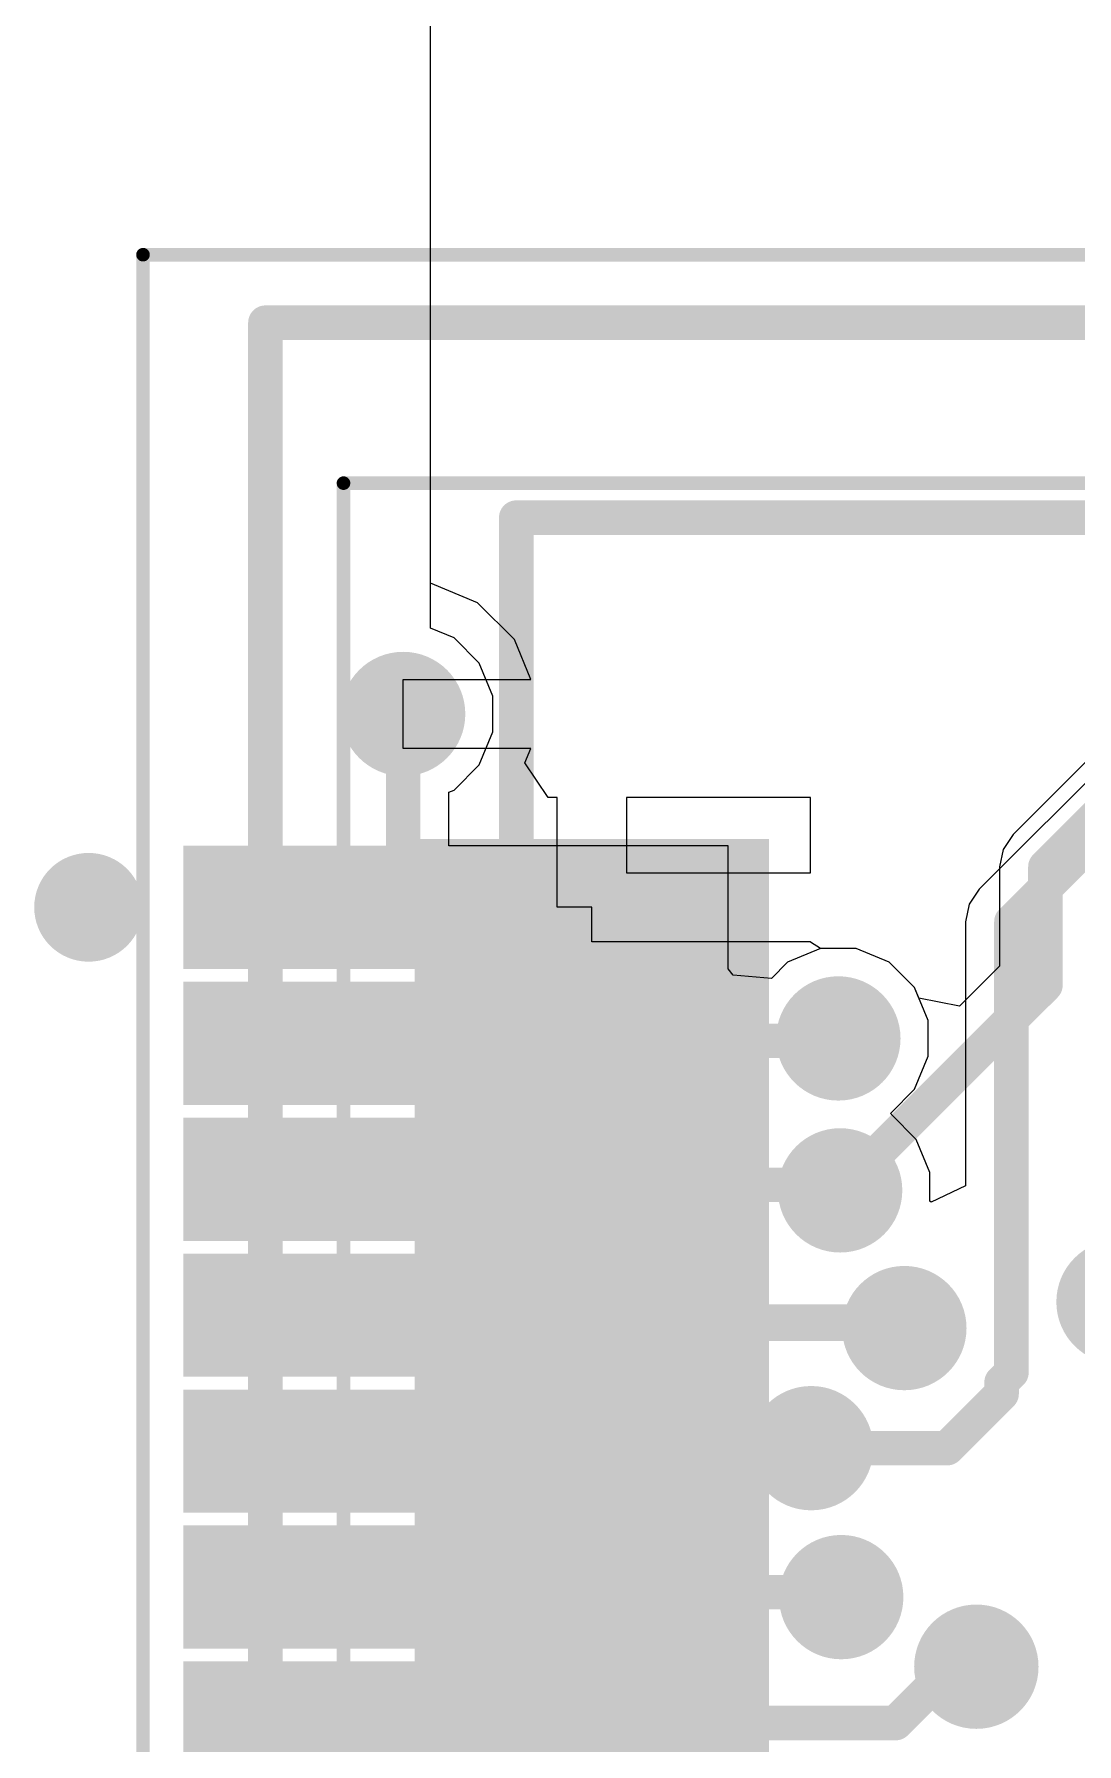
# Model space of a CAD drawing. Header units: millimetres. Extents: x 23 to 77.2, y 7.5 to 32.5.
# Drawn here: x 23.04 to 26.88, y 19.11 to 25.4 of the extents above; entities that cross this region are included whole.
import ezdxf

# ---------------------------------------------------------------- set-up
doc = ezdxf.new("R2010")
doc.units = ezdxf.units.MM
for name, color, linetype in [('BottomLayer', 5, 'Continuous'), ('BottomOverlay', 54, 'Continuous'), ('BottomPaste', 16, 'Continuous'), ('BottomSolder', 6, 'Continuous'), ('Mechanical13', 56, 'Continuous'), ('Mechanical15', 56, 'Continuous'), ('TopLayer', 1, 'Continuous'), ('TopOverlay', 2, 'Continuous'), ('TopPaste', 8, 'Continuous'), ('TopSolder', 216, 'Continuous'), ('ViaHoleLayer', 16, 'Continuous')]:
    doc.layers.add(name, color=color, linetype=linetype)

# ---------------------------------------------------------------- blocks, each defined once
blk = doc.blocks.new('MOLEX_52991_0208_36')
at = {"layer": 'TopLayer'}
for points in [[(-2.12500083, -2.90000055), (-2.37500033, -2.90000055), (-2.37500033, -1.10000161), (-2.12500083, -1.10000161)], [(-1.62499929, -2.90000055), (-1.87499879, -2.90000055), (-1.87499879, -1.10000161), (-1.62499929, -1.10000161)], [(-1.12500029, -2.90000055), (-1.37499979, -2.90000055), (-1.37499979, -1.10000161), (-1.12500029, -1.10000161)], [(-0.6250012899999998, -2.90000055), (-0.8750007899999999, -2.90000055), (-0.8750007900000001, -1.10000161), (-0.6250012900000002, -1.10000161)], [(-0.1249997499999999, -2.90000055), (-0.3749992499999998, -2.90000055), (-0.3749992500000001, -1.10000161), (-0.1249997500000001, -1.10000161)], [(0.3749992500000001, -2.90000055), (0.1249997500000001, -2.90000055), (0.1249997499999999, -1.10000161), (0.3749992499999998, -1.10000161)], [(0.8750007900000001, -2.90000055), (0.6250012900000002, -2.90000055), (0.6250012899999998, -1.10000161), (0.8750007899999999, -1.10000161)]]:
    blk.add_hatch(color=1, dxfattribs=at).paths.add_polyline_path(points)
at = {"layer": 'TopPaste'}
for points in [[(-2.12500083, -2.90000055), (-2.37500033, -2.90000055), (-2.37500033, -1.10000161), (-2.12500083, -1.10000161)], [(-1.62499929, -2.90000055), (-1.87499879, -2.90000055), (-1.87499879, -1.10000161), (-1.62499929, -1.10000161)], [(-1.12500029, -2.90000055), (-1.37499979, -2.90000055), (-1.37499979, -1.10000161), (-1.12500029, -1.10000161)], [(-0.6250012899999998, -2.90000055), (-0.8750007899999999, -2.90000055), (-0.8750007900000001, -1.10000161), (-0.6250012900000002, -1.10000161)], [(-0.1249997499999999, -2.90000055), (-0.3749992499999998, -2.90000055), (-0.3749992500000001, -1.10000161), (-0.1249997500000001, -1.10000161)], [(0.3749992500000001, -2.90000055), (0.1249997500000001, -2.90000055), (0.1249997499999999, -1.10000161), (0.3749992499999998, -1.10000161)], [(0.8750007900000001, -2.90000055), (0.6250012900000002, -2.90000055), (0.6250012899999998, -1.10000161), (0.8750007899999999, -1.10000161)]]:
    blk.add_hatch(color=8, dxfattribs=at).paths.add_polyline_path(points)
at = {"layer": 'TopSolder'}
for points in [[(-2.02340083, -3.00160055), (-2.47660033, -3.00160055), (-2.47660033, -0.9984016099999999), (-2.02340083, -0.9984016099999999)], [(-1.52339929, -3.00160055), (-1.97659879, -3.00160055), (-1.97659879, -0.9984016099999999), (-1.52339929, -0.9984016099999999)], [(-1.02340029, -3.00160055), (-1.47659979, -3.00160055), (-1.47659979, -0.9984016099999999), (-1.02340029, -0.9984016099999999)], [(-0.5234012899999999, -3.00160055), (-0.9766007899999998, -3.00160055), (-0.9766007900000001, -0.9984016099999999), (-0.5234012900000001, -0.9984016099999999)], [(-0.0233997499999999, -3.00160055), (-0.4765992499999999, -3.00160055), (-0.4765992500000001, -0.9984016099999999), (-0.0233997500000001, -0.9984016099999999)], [(0.4765992500000001, -3.00160055), (0.0233997500000001, -3.00160055), (0.0233997499999999, -0.9984016099999999), (0.4765992499999999, -0.9984016099999999)], [(0.9766007900000001, -3.00160055), (0.5234012900000001, -3.00160055), (0.5234012899999999, -0.9984016099999999), (0.9766007899999998, -0.9984016099999999)]]:
    blk.add_hatch(color=216, dxfattribs=at).paths.add_polyline_path(points)
at = {"layer": 'Mechanical13', "const_width": 0.127}
for points in [[(-4.39999882, -2.69999968), (-4.39999882, 2.69999968)], [(4.39999882, -2.69999968), (-4.39999882, -2.69999968)]]:
    blk.add_lwpolyline(points, dxfattribs=at)
at = {"layer": 'Mechanical13'}
for points, const_width in [([(-4.43174882, -2.69999968, 1), (-4.36824882, -2.69999968, 1)], 0.0635), ([(-4.43174882, -2.69999968, 1), (-4.36824882, -2.69999968, 1)], 0.0635), ([(-2.15000078, -3.35000092, 1), (-2.35000038, -3.35000092, 1)], 0.1999996), ([(-2.40000028, -3.35000092, 1), (-2.30000048, -3.35000092, 1)], 0.0999998), ([(-2.20000068, -3.35000092, 1), (-2.10000088, -3.35000092, 1)], 0.0999998)]:
    blk.add_lwpolyline(points, format="xyb", close=True, dxfattribs=dict(at, const_width=const_width))
at = {"layer": 'Mechanical15', "const_width": 0.0499999}
for points in [[(-4.65000086, -3.14999878), (-4.65000086, 3.14999878)], [(4.65000086, -3.14999878), (-4.65000086, -3.14999878)]]:
    blk.add_lwpolyline(points, dxfattribs=at)
at = {"layer": 'Mechanical15', "const_width": 0.02499868}
blk.add_lwpolyline([(-4.6625002, -3.14999878, 1), (-4.63750152, -3.14999878, 1)], format="xyb", close=True, dxfattribs=at)
blk.add_lwpolyline([(-4.6625002, -3.14999878, 1), (-4.63750152, -3.14999878, 1)], format="xyb", close=True, dxfattribs=at)
at = {"layer": 'TopOverlay', "const_width": 0.127}
for points in [[(-4.39999882, -2.69999968), (-4.39999882, 2.69999968)], [(-2.69500096, -2.69999968), (-4.39999882, -2.69999968)]]:
    blk.add_lwpolyline(points, dxfattribs=at)
at = {"layer": 'TopOverlay'}
for points, const_width in [([(-4.43174882, -2.69999968, 1), (-4.36824882, -2.69999968, 1)], 0.0635), ([(-4.43174882, -2.69999968, 1), (-4.36824882, -2.69999968, 1)], 0.0635), ([(-2.72675096, -2.69999968, 1), (-2.66325096, -2.69999968, 1)], 0.0635), ([(-2.15000078, -3.35000092, 1), (-2.35000038, -3.35000092, 1)], 0.1999996), ([(-2.40000028, -3.35000092, 1), (-2.30000048, -3.35000092, 1)], 0.0999998), ([(-2.20000068, -3.35000092, 1), (-2.10000088, -3.35000092, 1)], 0.0999998)]:
    blk.add_lwpolyline(points, format="xyb", close=True, dxfattribs=dict(at, const_width=const_width))
blk = doc.blocks.new('MOLEX___539160208_B_38')
at = {"layer": 'BottomLayer'}
for points in [[(-2.10000088, -2.04999971), (-2.40000028, -2.04999971), (-2.40000028, -0.9499993699999999), (-2.10000088, -0.9499993699999999)], [(-1.59999934, -2.04999971), (-1.89999874, -2.04999971), (-1.89999874, -0.9499993699999999), (-1.59999934, -0.9499993699999999)], [(-1.10000034, -2.04999971), (-1.39999974, -2.04999971), (-1.39999974, -0.9499993699999999), (-1.10000034, -0.9499993699999999)], [(-0.6000013399999998, -2.04999971), (-0.90000074, -2.04999971), (-0.90000074, -0.9499993699999999), (-0.60000134, -0.9499993699999999)], [(-0.0999997999999999, -2.04999971), (-0.3999991999999999, -2.04999971), (-0.3999992, -0.9499993699999999), (-0.0999998000000001, -0.9499993699999999)], [(0.3999992, -2.04999971), (0.0999998000000001, -2.04999971), (0.0999997999999999, -0.9499993699999999), (0.3999991999999999, -0.9499993699999999)], [(0.90000074, -2.04999971), (0.60000134, -2.04999971), (0.6000013399999998, -0.9499993699999999), (0.90000074, -0.9499993699999999)]]:
    blk.add_hatch(color=5, dxfattribs=at).paths.add_polyline_path(points)
at = {"layer": 'BottomPaste'}
for points in [[(-2.10000088, -2.04999971), (-2.40000028, -2.04999971), (-2.40000028, -0.9499993699999999), (-2.10000088, -0.9499993699999999)], [(-1.59999934, -2.04999971), (-1.89999874, -2.04999971), (-1.89999874, -0.9499993699999999), (-1.59999934, -0.9499993699999999)], [(-1.10000034, -2.04999971), (-1.39999974, -2.04999971), (-1.39999974, -0.9499993699999999), (-1.10000034, -0.9499993699999999)], [(-0.6000013399999998, -2.04999971), (-0.90000074, -2.04999971), (-0.90000074, -0.9499993699999999), (-0.60000134, -0.9499993699999999)], [(-0.0999997999999999, -2.04999971), (-0.3999991999999999, -2.04999971), (-0.3999992, -0.9499993699999999), (-0.0999998000000001, -0.9499993699999999)], [(0.3999992, -2.04999971), (0.0999998000000001, -2.04999971), (0.0999997999999999, -0.9499993699999999), (0.3999991999999999, -0.9499993699999999)], [(0.90000074, -2.04999971), (0.60000134, -2.04999971), (0.6000013399999998, -0.9499993699999999), (0.90000074, -0.9499993699999999)]]:
    blk.add_hatch(color=16, dxfattribs=at).paths.add_polyline_path(points)
at = {"layer": 'BottomSolder'}
for points in [[(-1.99840088, -2.15159971), (-2.50160028, -2.15159971), (-2.50160028, -0.84839937), (-1.99840088, -0.84839937)], [(-1.49839934, -2.15159971), (-2.00159874, -2.15159971), (-2.00159874, -0.84839937), (-1.49839934, -0.84839937)], [(-0.9984003399999999, -2.15159971), (-1.50159974, -2.15159971), (-1.50159974, -0.84839937), (-0.9984003399999999, -0.84839937)], [(-0.4984013399999999, -2.15159971), (-1.00160074, -2.15159971), (-1.00160074, -0.84839937), (-0.4984013400000001, -0.84839937)], [(0.0016002000000001, -2.15159971), (-0.5015991999999999, -2.15159971), (-0.5015992, -0.84839937), (0.0016001999999999, -0.84839937)], [(0.5015992, -2.15159971), (-0.0016001999999999, -2.15159971), (-0.0016002000000001, -0.84839937), (0.5015991999999999, -0.84839937)], [(1.00160074, -2.15159971), (0.4984013400000001, -2.15159971), (0.4984013399999999, -0.84839937), (1.00160074, -0.84839937)]]:
    blk.add_hatch(color=6, dxfattribs=at).paths.add_polyline_path(points)
at = {"layer": 'BottomOverlay', "const_width": 0.127}
for points in [[(-3.682999999999999, -1.778), (-3.682999999999999, 2.286)], [(-2.69500096, -1.778), (-3.682999999999999, -1.778)]]:
    blk.add_lwpolyline(points, dxfattribs=at)
at = {"layer": 'BottomOverlay', "const_width": 0.0635}
for points in [[(-3.71475, -1.778, 1), (-3.65125, -1.778, 1)], [(-3.71475, -1.778, 1), (-3.65125, -1.778, 1)], [(-2.72675096, -1.778, 1), (-2.66325096, -1.778, 1)]]:
    blk.add_lwpolyline(points, format="xyb", close=True, dxfattribs=at)
at = {"layer": 'Mechanical13', "const_width": 0.127}
for points in [[(-3.682999999999999, -1.778), (-3.682999999999999, 2.286)], [(3.682999999999999, -1.778), (-3.682999999999999, -1.778)]]:
    blk.add_lwpolyline(points, dxfattribs=at)
at = {"layer": 'Mechanical13', "const_width": 0.0635}
blk.add_lwpolyline([(-3.71475, -1.778, 1), (-3.65125, -1.778, 1)], format="xyb", close=True, dxfattribs=at)
blk.add_lwpolyline([(-3.71475, -1.778, 1), (-3.65125, -1.778, 1)], format="xyb", close=True, dxfattribs=at)
at = {"layer": 'Mechanical15', "const_width": 0.0499999}
for points in [[(-3.81, -2.413), (-3.81, 2.667)], [(3.81, -2.413), (-3.81, -2.413)]]:
    blk.add_lwpolyline(points, dxfattribs=at)
at = {"layer": 'Mechanical15', "const_width": 0.02499868}
blk.add_lwpolyline([(-3.822499339999999, -2.413, 1), (-3.79750066, -2.413, 1)], format="xyb", close=True, dxfattribs=at)
blk.add_lwpolyline([(-3.822499339999999, -2.413, 1), (-3.79750066, -2.413, 1)], format="xyb", close=True, dxfattribs=at)

msp = doc.modelspace()

# ---------------------------------------------------------------- hatches: boundary and pattern name
at = {"layer": 'BottomLayer'}
h = msp.add_hatch(color=5, dxfattribs=at)
edge = h.paths.add_edge_path()
edge.add_arc((24.39999946, 22.89999992), 0.2286, 0, 360)
h = msp.add_hatch(color=5, dxfattribs=at)
edge = h.paths.add_edge_path()
edge.add_arc((25.99991752, 21.70681968), 0.2286, 0, 360)
h = msp.add_hatch(color=5, dxfattribs=at)
edge = h.paths.add_edge_path()
edge.add_arc((26.00644024, 21.14805778), 0.2286, 0, 360)
h = msp.add_hatch(color=5, dxfattribs=at)
edge = h.paths.add_edge_path()
edge.add_arc((27.02986974, 20.73779444), 0.2286, 0, 360)
h = msp.add_hatch(color=5, dxfattribs=at)
edge = h.paths.add_edge_path()
edge.add_arc((26.24246974, 20.64155384), 0.2286, 0, 360)
h = msp.add_hatch(color=5, dxfattribs=at)
edge = h.paths.add_edge_path()
edge.add_arc((25.899999, 20.20000024), 0.2286, 0, 360)
h = msp.add_hatch(color=5, dxfattribs=at)
edge = h.paths.add_edge_path()
edge.add_arc((26.01041533999999, 19.65221622), 0.2286, 0, 360)
h = msp.add_hatch(color=5, dxfattribs=at)
edge = h.paths.add_edge_path()
edge.add_arc((26.50717075999999, 19.3963036), 0.2286, 0, 360)
at = {"layer": 'BottomSolder'}
h = msp.add_hatch(color=6, dxfattribs=at)
edge = h.paths.add_edge_path()
edge.add_arc((24.39999946, 22.89999992), 0.2286, 0, 360)
h = msp.add_hatch(color=6, dxfattribs=at)
edge = h.paths.add_edge_path()
edge.add_arc((25.99991752, 21.70681968), 0.2286, 0, 360)
h = msp.add_hatch(color=6, dxfattribs=at)
edge = h.paths.add_edge_path()
edge.add_arc((26.00644024, 21.14805778), 0.2286, 0, 360)
h = msp.add_hatch(color=6, dxfattribs=at)
edge = h.paths.add_edge_path()
edge.add_arc((27.02986974, 20.73779444), 0.2286, 0, 360)
h = msp.add_hatch(color=6, dxfattribs=at)
edge = h.paths.add_edge_path()
edge.add_arc((26.24246974, 20.64155384), 0.2286, 0, 360)
h = msp.add_hatch(color=6, dxfattribs=at)
edge = h.paths.add_edge_path()
edge.add_arc((25.899999, 20.20000024), 0.2286, 0, 360)
h = msp.add_hatch(color=6, dxfattribs=at)
edge = h.paths.add_edge_path()
edge.add_arc((26.01041533999999, 19.65221622), 0.2286, 0, 360)
h = msp.add_hatch(color=6, dxfattribs=at)
edge = h.paths.add_edge_path()
edge.add_arc((26.50717075999999, 19.3963036), 0.2286, 0, 360)
at = {"layer": 'TopLayer'}
h = msp.add_hatch(color=1, dxfattribs=at)
edge = h.paths.add_edge_path()
edge.add_arc((24.39999946, 22.89999992), 0.2286, 0, 360)
h = msp.add_hatch(color=1, dxfattribs=at)
edge = h.paths.add_edge_path()
edge.add_arc((25.99991752, 21.70681968), 0.2286, 0, 360)
h = msp.add_hatch(color=1, dxfattribs=at)
edge = h.paths.add_edge_path()
edge.add_arc((26.00644024, 21.14805778), 0.2286, 0, 360)
h = msp.add_hatch(color=1, dxfattribs=at)
edge = h.paths.add_edge_path()
edge.add_arc((27.02986974, 20.73779444), 0.2286, 0, 360)
h = msp.add_hatch(color=1, dxfattribs=at)
edge = h.paths.add_edge_path()
edge.add_arc((26.24246974, 20.64155384), 0.2286, 0, 360)
h = msp.add_hatch(color=1, dxfattribs=at)
edge = h.paths.add_edge_path()
edge.add_arc((25.899999, 20.20000024), 0.2286, 0, 360)
h = msp.add_hatch(color=1, dxfattribs=at)
edge = h.paths.add_edge_path()
edge.add_arc((26.01041533999999, 19.65221622), 0.2286, 0, 360)
h = msp.add_hatch(color=1, dxfattribs=at)
edge = h.paths.add_edge_path()
edge.add_arc((26.50717075999999, 19.3963036), 0.2286, 0, 360)
at = {"layer": 'TopSolder'}
h = msp.add_hatch(color=216, dxfattribs=at)
edge = h.paths.add_edge_path()
edge.add_arc((24.39999946, 22.89999992), 0.2286, 0, 360)
h = msp.add_hatch(color=216, dxfattribs=at)
edge = h.paths.add_edge_path()
edge.add_arc((25.99991752, 21.70681968), 0.2286, 0, 360)
h = msp.add_hatch(color=216, dxfattribs=at)
edge = h.paths.add_edge_path()
edge.add_arc((26.00644024, 21.14805778), 0.2286, 0, 360)
h = msp.add_hatch(color=216, dxfattribs=at)
edge = h.paths.add_edge_path()
edge.add_arc((27.02986974, 20.73779444), 0.2286, 0, 360)
h = msp.add_hatch(color=216, dxfattribs=at)
edge = h.paths.add_edge_path()
edge.add_arc((26.24246974, 20.64155384), 0.2286, 0, 360)
h = msp.add_hatch(color=216, dxfattribs=at)
edge = h.paths.add_edge_path()
edge.add_arc((25.899999, 20.20000024), 0.2286, 0, 360)
h = msp.add_hatch(color=216, dxfattribs=at)
edge = h.paths.add_edge_path()
edge.add_arc((26.01041533999999, 19.65221622), 0.2286, 0, 360)
h = msp.add_hatch(color=216, dxfattribs=at)
edge = h.paths.add_edge_path()
edge.add_arc((26.50717075999999, 19.3963036), 0.2286, 0, 360)
at = {"layer": 'ViaHoleLayer'}
h = msp.add_hatch(color=16, dxfattribs=at)
edge = h.paths.add_edge_path()
edge.add_arc((24.39999946, 22.89999992), 0.1016, 0, 360)
h = msp.add_hatch(color=16, dxfattribs=at)
edge = h.paths.add_edge_path()
edge.add_arc((25.99991752, 21.70681968), 0.1016, 0, 360)
h = msp.add_hatch(color=16, dxfattribs=at)
edge = h.paths.add_edge_path()
edge.add_arc((26.00644024, 21.14805778), 0.1016, 0, 360)
h = msp.add_hatch(color=16, dxfattribs=at)
edge = h.paths.add_edge_path()
edge.add_arc((26.24246974, 20.64155384), 0.1016, 0, 360)
h = msp.add_hatch(color=16, dxfattribs=at)
edge = h.paths.add_edge_path()
edge.add_arc((25.899999, 20.20000024), 0.1016, 0, 360)
h = msp.add_hatch(color=16, dxfattribs=at)
edge = h.paths.add_edge_path()
edge.add_arc((26.01041533999999, 19.65221622), 0.1016, 0, 360)
h = msp.add_hatch(color=16, dxfattribs=at)
edge = h.paths.add_edge_path()
edge.add_arc((26.50717075999999, 19.3963036), 0.1016, 0, 360)

# ---------------------------------------------------------------- linework, layer by layer
at = {"layer": 'BottomLayer'}
for p, q in [((24.49999926, 23.3809413), (24.49999926, 30.99999896)), ((24.6733695, 23.30912788), (24.49999926, 23.3809413)), ((24.80912742, 23.17336996), (24.6733695, 23.30912788)), ((27.47466946, 23.2127298), (26.51714026, 22.2552006)), ((24.86975722, 23.02699992), (24.80912742, 23.17336996)), ((24.39999946, 22.77299992), (24.39999946, 23.02699992)), ((24.39999946, 23.02699992), (24.86975722, 23.02699992)), ((24.86975722, 22.77299992), (24.39999946, 22.77299992)), ((24.847804, 22.72000282), (24.86975722, 22.77299992)), ((24.93266286, 22.59300028), (24.847804, 22.72000282)), ((24.96680046, 22.59300028), (24.93266286, 22.59300028)), ((24.96680046, 22.18900058), (24.96680046, 22.59300028)), ((25.89779936, 22.59300028), (25.22080046, 22.59300028)), ((25.22080046, 22.59300028), (25.22080046, 22.31600058)), ((25.89779936, 22.31600058), (25.89779936, 22.59300028)), ((25.22080046, 22.31600058), (25.89779936, 22.31600058)), ((26.48065062, 22.2005906), (26.46783632, 22.13617112)), ((26.51714026, 22.2552006), (26.48065062, 22.2005906)), ((25.09380046, 22.18900058), (24.96680046, 22.18900058)), ((25.09380046, 22.06200058), (25.09380046, 22.18900058)), ((26.46783632, 22.13617112), (26.46783632, 21.16552536)), ((25.89779936, 22.06200058), (25.09380046, 22.06200058)), ((25.89779936, 22.06136812), (25.89779936, 22.06200058)), ((25.9342382, 22.03701968), (25.89779936, 22.06136812)), ((26.06559938, 22.03701968), (25.9342382, 22.03701968)), ((26.18696058, 21.98675054), (26.06559938, 22.03701968)), ((26.27984838, 21.89386274), (26.18696058, 21.98675054)), ((26.33011752, 21.77250154), (26.27984838, 21.89386274)), ((26.33011752, 21.64113782), (26.33011752, 21.77250154)), ((26.27984838, 21.51977662), (26.33011752, 21.64113782)), ((26.19258414, 21.43251238), (26.27984838, 21.51977662)), ((26.19348584, 21.4279861), (26.19258414, 21.43251238)), ((26.2863711, 21.33510084), (26.19348584, 21.4279861)), ((26.33664023999999, 21.21373964), (26.2863711, 21.33510084)), ((26.33664023999999, 21.10815692), (26.33664023999999, 21.21373964)), ((26.46738166, 21.16478368), (26.34083632, 21.10473046)), ((26.46783632, 21.16552536), (26.46738166, 21.16478368)), ((26.34083632, 21.10473046), (26.33664023999999, 21.10815692))]:
    msp.add_line(p, q, dxfattribs=at)
at = {"layer": 'BottomLayer', "const_width": 0.127}
for points in [[(26.63616974, 22.13617112), (27.59369894, 23.09370032)], [(26.63616974, 20.47847822), (26.63616974, 22.13617112)], [(25.09380046, 21.68899904), (25.10271078, 21.69790936)], [(25.10271078, 21.69790936), (25.9910072, 21.69790936)], [(25.9910072, 21.69790936), (25.99991752, 21.70681968)], [(25.09380046, 21.18900004), (25.11427286, 21.16852764)], [(25.11427286, 21.16852764), (25.98597292, 21.16852764)], [(25.98597292, 21.16852764), (26.00644278, 21.14805778)], [(25.09380046, 20.68900104), (25.11752406, 20.66527744)], [(25.11752406, 20.66527744), (26.21874614, 20.66527744)], [(26.21874614, 20.66527744), (26.24246974, 20.64155384)], [(26.60000014, 20.44230862), (26.63616974, 20.47847822)], [(26.60000014, 20.39999984), (26.60000014, 20.44230862)], [(26.40000054, 20.20000024), (26.60000014, 20.39999984)], [(25.09380046, 20.1889995), (25.09929956, 20.1944986)], [(25.09929956, 20.1944986), (25.89449736, 20.1944986)], [(25.89449736, 20.1944986), (25.899999, 20.20000024)], [(25.899999, 20.20000024), (26.40000054, 20.20000024)], [(25.09380046, 19.6890005), (25.1121926, 19.67060836)], [(25.1121926, 19.67060836), (25.9920232, 19.67060836)], [(25.9920232, 19.67060836), (26.01041533999999, 19.65221622)], [(26.210514, 19.18899896), (26.41781864, 19.3963036)], [(26.41781864, 19.3963036), (26.50717075999999, 19.3963036)], [(25.09380046, 19.18899896), (26.210514, 19.18899896)]]:
    msp.add_lwpolyline(points, dxfattribs=at)
at = {"layer": 'BottomLayer', "const_width": 0.0635}
for points in [[(26.60441974, 22.13617112, 1), (26.66791974, 22.13617112, 1)], [(26.60441974, 22.13617112, 1), (26.66791974, 22.13617112, 1)], [(25.07096078, 21.69790936, 1), (25.13446078, 21.69790936, 1)], [(25.07096078, 21.69790936, 1), (25.13446078, 21.69790936, 1)], [(25.9592572, 21.69790936, 1), (26.0227572, 21.69790936, 1)], [(25.9592572, 21.69790936, 1), (26.0227572, 21.69790936, 1)], [(25.96816752, 21.70681968, 1), (26.03166752, 21.70681968, 1)], [(25.06205046, 21.68899904, 1), (25.12555046, 21.68899904, 1)], [(25.06205046, 21.18900004, 1), (25.12555046, 21.18900004, 1)], [(25.08252286, 21.16852764, 1), (25.14602286, 21.16852764, 1)], [(25.08252286, 21.16852764, 1), (25.14602286, 21.16852764, 1)], [(25.95422292, 21.16852764, 1), (26.01772292, 21.16852764, 1)], [(25.95422292, 21.16852764, 1), (26.01772292, 21.16852764, 1)], [(25.97469278, 21.14805778, 1), (26.03819278, 21.14805778, 1)], [(25.06205046, 20.68900104, 1), (25.12555046, 20.68900104, 1)], [(25.08577406, 20.66527744, 1), (25.14927406, 20.66527744, 1)], [(25.08577406, 20.66527744, 1), (25.14927406, 20.66527744, 1)], [(26.18699614, 20.66527744, 1), (26.25049614, 20.66527744, 1)], [(26.18699614, 20.66527744, 1), (26.25049614, 20.66527744, 1)], [(26.21071974, 20.64155384, 1), (26.27421974, 20.64155384, 1)], [(26.56825014, 20.44230862, 1), (26.63175014, 20.44230862, 1)], [(26.56825014, 20.44230862, 1), (26.63175014, 20.44230862, 1)], [(26.60441974, 20.47847822, 1), (26.66791974, 20.47847822, 1)], [(26.60441974, 20.47847822, 1), (26.66791974, 20.47847822, 1)], [(26.56825014, 20.39999984, 1), (26.63175014, 20.39999984, 1)], [(26.56825014, 20.39999984, 1), (26.63175014, 20.39999984, 1)], [(25.06205046, 20.1889995, 1), (25.12555046, 20.1889995, 1)], [(25.06754956, 20.1944986, 1), (25.13104956, 20.1944986, 1)], [(25.06754956, 20.1944986, 1), (25.13104956, 20.1944986, 1)], [(25.86274736, 20.1944986, 1), (25.92624736, 20.1944986, 1)], [(25.86274736, 20.1944986, 1), (25.92624736, 20.1944986, 1)], [(25.868249, 20.20000024, 1), (25.931749, 20.20000024, 1)], [(25.868249, 20.20000024, 1), (25.931749, 20.20000024, 1)], [(26.36825054, 20.20000024, 1), (26.43175054, 20.20000024, 1)], [(26.36825054, 20.20000024, 1), (26.43175054, 20.20000024, 1)], [(25.06205046, 19.6890005, 1), (25.12555046, 19.6890005, 1)], [(25.0804426, 19.67060836, 1), (25.1439426, 19.67060836, 1)], [(25.0804426, 19.67060836, 1), (25.1439426, 19.67060836, 1)], [(25.9602732, 19.67060836, 1), (26.0237732, 19.67060836, 1)], [(25.9602732, 19.67060836, 1), (26.0237732, 19.67060836, 1)], [(25.97866534, 19.65221622, 1), (26.04216534, 19.65221622, 1)], [(26.38606864, 19.3963036, 1), (26.44956864, 19.3963036, 1)], [(26.38606864, 19.3963036, 1), (26.44956864, 19.3963036, 1)], [(26.47542076, 19.3963036, 1), (26.53892076, 19.3963036, 1)], [(25.06205046, 19.18899896, 1), (25.12555046, 19.18899896, 1)], [(26.178764, 19.18899896, 1), (26.242264, 19.18899896, 1)], [(26.178764, 19.18899896, 1), (26.242264, 19.18899896, 1)]]:
    msp.add_lwpolyline(points, format="xyb", close=True, dxfattribs=at)
at = {"layer": 'TopLayer'}
for p, q in [((24.49999926, 23.21598608), (24.49999926, 30.99999896)), ((34.50432266, 30.31903004), (26.64211334, 22.45682072)), ((24.58704252, 23.17993078), (24.49999926, 23.21598608)), ((24.67993032, 23.08704298), (24.58704252, 23.17993078)), ((24.73019946, 22.96568178), (24.67993032, 23.08704298)), ((24.73019946, 22.83431806), (24.73019946, 22.96568178)), ((24.67993032, 22.71295686), (24.73019946, 22.83431806)), ((24.58704252, 22.62006906), (24.67993032, 22.71295686)), ((24.56833288, 22.61231952), (24.58704252, 22.62006906)), ((24.56833288, 22.41559906), (24.56833288, 22.61231952)), ((26.64211334, 22.45682072), (26.6056237, 22.40221072)), ((25.59539712, 22.41559906), (24.56833288, 22.41559906)), ((25.59539712, 21.96240464), (25.59539712, 22.41559906)), ((26.6056237, 22.40221072), (26.5928094, 22.33779124)), ((26.5928094, 22.33779124), (26.5928094, 21.9724859)), ((25.93423566, 22.03701968), (25.81287446, 21.98675054)), ((26.06559938, 22.03701968), (25.93423566, 22.03701968)), ((26.18696058, 21.98675054), (26.06559938, 22.03701968)), ((25.61324316, 21.93935668), (25.59539712, 21.96240464)), ((25.81287446, 21.98675054), (25.75366706, 21.92754314)), ((26.27984838, 21.89386274), (26.18696058, 21.98675054)), ((26.5928094, 21.9724859), (26.44568752, 21.82536402)), ((25.75366706, 21.92754314), (25.61324316, 21.93935668)), ((26.29587832, 21.8551633), (26.27984838, 21.89386274)), ((26.44568752, 21.82536402), (26.29587832, 21.8551633))]:
    msp.add_line(p, q, dxfattribs=at)
at = {"layer": 'TopLayer', "const_width": 0.127}
for points in [[(26.76114282, 22.33779124), (34.62335214, 30.20000056)], [(24.39999946, 22.2505016), (24.39999946, 22.89999992)], [(26.76114282, 21.90276036), (26.76114282, 22.33779124)], [(24.39999946, 22.2505016), (24.46150048, 22.18900058)], [(24.46150048, 22.18900058), (24.59379892, 22.18900058)], [(26.00644024, 21.14805778), (26.76114282, 21.90276036)], [(24.59379892, 21.68899904), (24.60270924, 21.69790936)], [(24.60270924, 21.69790936), (25.9910072, 21.69790936)], [(25.9910072, 21.69790936), (25.99991752, 21.70681968)], [(24.59379892, 21.18900004), (24.61427132, 21.16852764)], [(24.61427132, 21.16852764), (25.98597038, 21.16852764)], [(25.98597038, 21.16852764), (26.00644024, 21.14805778)], [(24.59379892, 20.68900104), (24.62491646, 20.6578835)], [(24.62491646, 20.6578835), (26.22614008, 20.6578835)], [(26.22614008, 20.6578835), (26.24246974, 20.64155384)], [(24.59379892, 20.1889995), (24.59929802, 20.1944986)], [(24.59929802, 20.1944986), (25.89449736, 20.1944986)], [(25.89449736, 20.1944986), (25.899999, 20.20000024)], [(24.59379892, 19.6890005), (24.61219106, 19.67060836)], [(24.61219106, 19.67060836), (25.9920232, 19.67060836)], [(25.9920232, 19.67060836), (26.01041533999999, 19.65221622)], [(26.210514, 19.18899896), (26.41781864, 19.3963036)], [(26.41781864, 19.3963036), (26.50717075999999, 19.3963036)], [(24.59379892, 19.18899896), (26.210514, 19.18899896)]]:
    msp.add_lwpolyline(points, dxfattribs=at)
at = {"layer": 'TopLayer', "const_width": 0.0635}
for points in [[(24.36824946, 22.89999992, 1), (24.43174946, 22.89999992, 1)], [(26.72939282, 22.33779124, 1), (26.79289282, 22.33779124, 1)], [(26.72939282, 22.33779124, 1), (26.79289282, 22.33779124, 1)], [(24.36824946, 22.2505016, 1), (24.43174946, 22.2505016, 1)], [(24.36824946, 22.2505016, 1), (24.43174946, 22.2505016, 1)], [(24.42975048, 22.18900058, 1), (24.49325048, 22.18900058, 1)], [(24.42975048, 22.18900058, 1), (24.49325048, 22.18900058, 1)], [(24.56204892, 22.18900058, 1), (24.62554892, 22.18900058, 1)], [(26.72939282, 21.90276036, 1), (26.79289282, 21.90276036, 1)], [(26.72939282, 21.90276036, 1), (26.79289282, 21.90276036, 1)], [(24.57095924, 21.69790936, 1), (24.63445924, 21.69790936, 1)], [(24.57095924, 21.69790936, 1), (24.63445924, 21.69790936, 1)], [(25.9592572, 21.69790936, 1), (26.0227572, 21.69790936, 1)], [(25.9592572, 21.69790936, 1), (26.0227572, 21.69790936, 1)], [(25.96816752, 21.70681968, 1), (26.03166752, 21.70681968, 1)], [(24.56204892, 21.68899904, 1), (24.62554892, 21.68899904, 1)], [(24.56204892, 21.18900004, 1), (24.62554892, 21.18900004, 1)], [(24.58252132, 21.16852764, 1), (24.64602132, 21.16852764, 1)], [(24.58252132, 21.16852764, 1), (24.64602132, 21.16852764, 1)], [(25.95422038, 21.16852764, 1), (26.01772038, 21.16852764, 1)], [(25.95422038, 21.16852764, 1), (26.01772038, 21.16852764, 1)], [(25.97469024, 21.14805778, 1), (26.03819024, 21.14805778, 1)], [(25.97469024, 21.14805778, 1), (26.03819024, 21.14805778, 1)], [(24.56204892, 20.68900104, 1), (24.62554892, 20.68900104, 1)], [(24.59316646, 20.6578835, 1), (24.65666646, 20.6578835, 1)], [(24.59316646, 20.6578835, 1), (24.65666646, 20.6578835, 1)], [(26.19439008, 20.6578835, 1), (26.25789008, 20.6578835, 1)], [(26.19439008, 20.6578835, 1), (26.25789008, 20.6578835, 1)], [(26.21071974, 20.64155384, 1), (26.27421974, 20.64155384, 1)], [(24.56204892, 20.1889995, 1), (24.62554892, 20.1889995, 1)], [(24.56754802, 20.1944986, 1), (24.63104802, 20.1944986, 1)], [(24.56754802, 20.1944986, 1), (24.63104802, 20.1944986, 1)], [(25.86274736, 20.1944986, 1), (25.92624736, 20.1944986, 1)], [(25.86274736, 20.1944986, 1), (25.92624736, 20.1944986, 1)], [(25.868249, 20.20000024, 1), (25.931749, 20.20000024, 1)], [(24.56204892, 19.6890005, 1), (24.62554892, 19.6890005, 1)], [(24.58044106, 19.67060836, 1), (24.64394106, 19.67060836, 1)], [(24.58044106, 19.67060836, 1), (24.64394106, 19.67060836, 1)], [(25.9602732, 19.67060836, 1), (26.0237732, 19.67060836, 1)], [(25.9602732, 19.67060836, 1), (26.0237732, 19.67060836, 1)], [(25.97866534, 19.65221622, 1), (26.04216534, 19.65221622, 1)], [(26.38606864, 19.3963036, 1), (26.44956864, 19.3963036, 1)], [(26.38606864, 19.3963036, 1), (26.44956864, 19.3963036, 1)], [(26.47542076, 19.3963036, 1), (26.53892076, 19.3963036, 1)], [(24.56204892, 19.18899896, 1), (24.62554892, 19.18899896, 1)], [(26.178764, 19.18899896, 1), (26.242264, 19.18899896, 1)], [(26.178764, 19.18899896, 1), (26.242264, 19.18899896, 1)]]:
    msp.add_lwpolyline(points, format="xyb", close=True, dxfattribs=at)

# ---------------------------------------------------------------- block references
at = {"rotation": 270}
for name in ['MOLEX_52991_0208_36', 'MOLEX___539160208_B_38']:
    msp.add_blockref(name, (26.5938, 19.939), dxfattribs=at)

doc.saveas('drawing.dxf')
